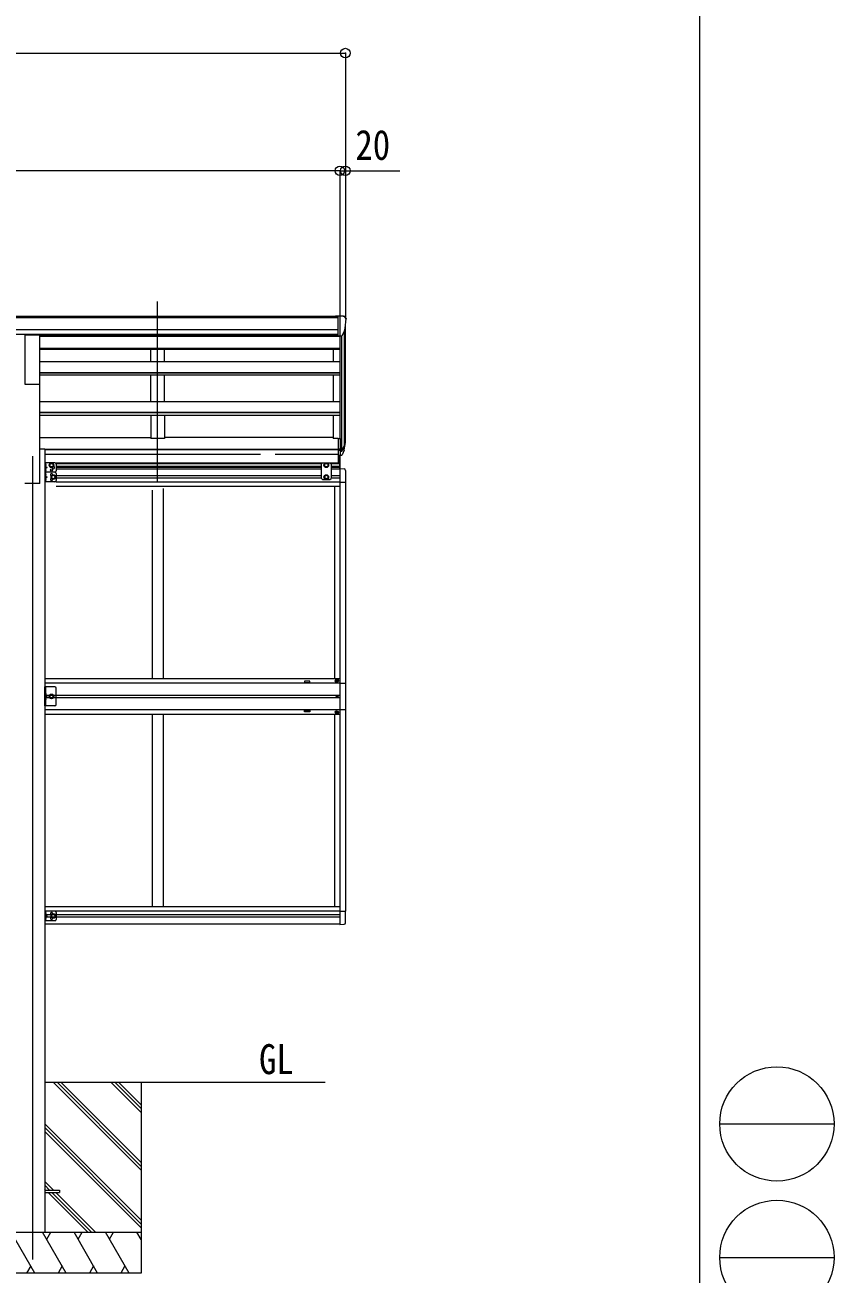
# Model space of a CAD drawing. Units: millimetres at full size, sheet at 1:35; details may follow other scales. Extents: x -9783 to 9892, y -6828 to 6752.
# Drawn here: x 6919 to 9892, y -1814 to 2773 of the extents above; entities that cross this region are included whole.
import ezdxf
from ezdxf.enums import TextEntityAlignment as Align

# ---------------------------------------------------------------- set-up
doc = ezdxf.new("R2010")
doc.units = ezdxf.units.MM
doc.header["$LTSCALE"] = 35
doc.header["$PDMODE"] = 32
doc.header["$PDSIZE"] = 35
for name, color, linetype, lineweight in [('0-0_0', 7, 'Continuous', 9), ('0-1_本体', 4, 'Continuous', 9), ('0-2_部品', 7, 'Continuous', 9), ('0-8_PARTS2', 2, 'Continuous', 9), ('0-A_寸法', 6, 'Continuous', 9), ('1-1_GLASS', 4, 'Continuous', 9), ('1-2_GLASS_SEAL', 7, 'Continuous', 9), ('F-0_240', 7, 'Continuous', 9)]:
    doc.layers.add(name, color=color, linetype=linetype, lineweight=lineweight)
doc.styles.add('ＭＳ ゴシック', font='')
doc.styles.get('ＭＳ ゴシック').set_extended_font_data('MS Gothic')

msp = doc.modelspace()

# ---------------------------------------------------------------- linework, layer by layer
at = {"layer": '0-0_0'}
for p, q in [((8022.11, -1110.56), (6991.31, -1110.56)), ((7346.11, -1433.02), (7023.65, -1110.56)), ((7346.11, -1418.88), (7037.79, -1110.56)), ((7346.11, -1404.74), (7051.93, -1110.56)), ((7346.11, -1220.89), (7235.78, -1110.56)), ((7346.11, -1206.75), (7249.92, -1110.56)), ((7346.11, -1192.61), (7264.07, -1110.56)), ((7346.11, -1110.56), (7346.11, -1810.56)), ((7346.11, -1616.87), (6991.31, -1262.07)), ((7346.11, -1631.01), (6991.31, -1276.21)), ((7346.11, -1645.16), (6991.31, -1290.36)), ((7023.17, -1506.06), (6991.31, -1474.2)), ((7009.03, -1506.06), (6991.31, -1488.35)), ((6994.89, -1506.06), (6991.31, -1502.49)), ((7149.39, -1660.56), (7003.89, -1515.06)), ((7163.53, -1660.56), (7018.03, -1515.06)), ((7177.67, -1660.56), (7032.17, -1515.06)), ((6546.11, -1660.56), (7346.11, -1660.56)), ((6954.96, -1810.56), (6868.35, -1660.56)), ((7070.43, -1810.56), (6983.82, -1660.56)), ((6998.82, -1686.54), (7013.83, -1660.56)), ((7185.9, -1810.56), (7099.29, -1660.56)), ((7114.29, -1686.54), (7129.3, -1660.56)), ((7301.37, -1810.56), (7214.76, -1660.56)), ((7229.76, -1686.54), (7244.76, -1660.56)), ((7346.11, -1688.06), (7330.23, -1660.56)), ((6939.96, -1784.58), (6924.96, -1810.56)), ((7055.43, -1784.58), (7040.43, -1810.56)), ((7170.9, -1784.58), (7155.9, -1810.56)), ((7286.37, -1784.58), (7271.37, -1810.56)), ((7346.11, -1810.56), (6546.11, -1810.56))]:
    msp.add_line(p, q, dxfattribs=at)
at = {"layer": '0-1_本体'}
for p, q in [((8069.61, 1702.42), (2722.61, 1702.42)), ((8069.61, 1697.07), (2722.61, 1697.07)), ((8069.61, 1653.54), (2722.61, 1653.54)), ((8096.11, 1250.3), (8096.11, 1665.67)), ((8069.61, 1635.87), (2722.61, 1635.87)), ((6973.61, 1633.5), (8069.61, 1633.5)), ((6973.61, 1630.35), (8076.11, 1630.35)), ((7381.11, 1630.35), (7381.11, 1633.5)), ((7431.11, 1630.35), (7431.11, 1633.5)), ((8051.11, 1633.5), (8051.11, 1630.35)), ((8076.11, 1631.04), (8076.11, 1254.73)), ((8082.11, 1631.51), (8082.11, 1210.3)), ((8091.83, 1646.87), (8091.83, 1228.3)), ((6973.61, 1586.87), (8076.11, 1586.87)), ((6973.61, 1582.79), (8076.11, 1582.79)), ((7381.11, 1537.64), (7381.11, 1582.79)), ((7431.11, 1537.64), (7431.11, 1582.79)), ((8051.11, 1582.76), (8051.11, 1537.77)), ((6973.61, 1537.64), (8076.11, 1537.64)), ((6973.61, 1089.44), (6973.61, 1502.08)), ((6973.61, 1496.9), (8076.11, 1496.9)), ((6973.61, 1495.41), (8076.11, 1495.41)), ((6973.61, 1488.62), (8076.11, 1488.62)), ((7381.11, 1390.33), (7381.11, 1488.62)), ((7431.11, 1390.33), (7431.11, 1488.62)), ((8051.11, 1488.59), (8051.11, 1390.33)), ((6973.51, 1390.33), (8076.11, 1390.33)), ((6973.45, 1351.12), (8076.11, 1351.12)), ((6973.51, 1339.98), (8076.11, 1339.98)), ((6973.53, 1349.64), (8076.11, 1349.64)), ((7381.11, 1339.98), (7381.11, 1253.91)), ((7431.11, 1339.98), (7431.11, 1253.91)), ((8051.11, 1340.07), (8051.11, 1253.91)), ((6973.38, 1258.71), (7381.11, 1258.71)), ((6973.38, 1258.71), (7381.11, 1258.71)), ((7431.11, 1253.91), (7381.11, 1253.91)), ((8051.11, 1258.71), (7431.11, 1258.71)), ((8069.61, 1253.91), (8051.11, 1253.91)), ((6991.31, 1215.82), (6973.61, 1215.82)), ((6991.31, 1215.82), (6991.31, -1660.56)), ((8069.61, 1214.58), (6991.31, 1214.58)), ((8069.61, 1213.22), (6991.31, 1213.22)), ((7784.11, 1195.84), (6991.31, 1195.84)), ((8069.61, 1195.84), (7838.11, 1195.84)), ((6973.87, 1089.44), (6918.87, 1089.44))]:
    msp.add_line(p, q, dxfattribs=at)
at = {"layer": '0-2_部品'}
for p, q in [((8070.01, 1704.02), (8060.01, 1703.93)), ((8060.01, 1702.42), (8060.01, 1703.93)), ((8070.01, 1632.04), (8070.01, 1704.02)), ((8088.51, 1704.02), (8070.01, 1704.02)), ((8076.51, 1631.04), (8076.51, 1704.02)), ((8088.51, 1704.02), (8090.84, 1703.88)), ((8091.6, 1703.45), (8095.67, 1697.65)), ((8098.51, 1694.65), (8098.51, 1694.02)), ((6974.01, 1634.15), (6919.01, 1634.15)), ((6919.01, 1453.22), (6919.01, 1634.15)), ((6974.01, 1453.22), (6974.01, 1634.15)), ((8070.01, 1632.04), (8076.51, 1632.04)), ((8076.51, 1631.04), (8081.72, 1631.36)), ((8084.14, 1632.85), (8093.41, 1648.92)), ((6974.01, 1453.22), (6919.01, 1453.22)), ((8070.01, 1254.73), (8070.01, 1193.67)), ((8070.01, 1254.73), (8076.51, 1254.73)), ((8076.51, 1254.73), (8076.51, 1192.85)), ((8070.01, 1216.42), (8076.51, 1216.42)), ((8070.01, 1211.02), (8076.51, 1211.02)), ((8070.01, 1193.67), (8076.51, 1193.67)), ((8076.51, 1210.02), (8081.65, 1210.02)), ((8076.51, 1208.02), (8081.36, 1208.02)), ((8076.51, 1192.85), (8081.36, 1192.85)), ((8082.95, 1210.77), (8092.7, 1229.19)), ((8094.12, 1228.69), (8083.96, 1209.52)), ((8091.53, 1211.84), (8083.96, 1194.35))]:
    msp.add_line(p, q, dxfattribs=at)
at = {"layer": '0-2_部品', "color": 4}
for p, q in [((6991.31, -1506.06), (7046.11, -1506.06)), ((7046.11, -1506.06), (7046.11, -1515.06)), ((6991.31, -1515.06), (7046.11, -1515.06))]:
    msp.add_line(p, q, dxfattribs=at)
at = {"layer": '0-2_部品'}
for centre, radius, start, end in [((8090.78, 1702.88), 1, 35, 86.5), ((8095.51, 1694.65), 3, 0, 87), ((7896.51, 1694.02), 202, 347.09739, 0), ((8081.54, 1634.35), 3, 273.5, 330), ((7963.29, 1247.92), 133.22, 344.28698, 356.72013), ((8008.56, 1255.14), 88.05, 342.78929, 2.77608), ((8007.85, 1250.86), 89.07, 345.58812, 5.50424), ((8081.36, 1211.02), 3, 270, 330), ((8081.36, 1195.85), 3, 270, 330), ((8081.65, 1211.52), 1.5, 270, 330)]:
    msp.add_arc(centre, radius, start, end, dxfattribs=at)
at = {"layer": '0-8_PARTS2'}
for p, q in [((7406.11, 1095.64), (7406.11, 1758.17)), ((6946.11, 1189.44), (6946.11, -1760.56))]:
    msp.add_line(p, q, dxfattribs=at)
at = {"layer": '0-A_寸法'}
for p, q in [((-2663.89, 2670.12), (8096.11, 2670.12)), ((8096.11, 2670.12), (8096.11, 2237.8)), ((8076.11, 2237.8), (2716.11, 2237.8)), ((8076.11, 2237.8), (8076.11, 1692.17)), ((8076.11, 2237.8), (8076.11, 1692.17)), ((8076.11, 2237.8), (8096.11, 2237.8)), ((8096.11, 2237.8), (8096.11, 1692.17)), ((8096.11, 2237.8), (8296.11, 2237.8))]:
    msp.add_line(p, q, dxfattribs=at)
for p in [(8096.11, 2670.12), (8076.11, 2237.8), (8076.11, 2237.8), (8096.11, 2237.8)]:
    msp.add_point(p, dxfattribs=at)
at = {"layer": '1-1_GLASS'}
for p, q in [((8011.61, 1164.33), (7033.31, 1164.33)), ((8008.61, 1160.83), (7033.31, 1160.83)), ((8008.61, 1151.83), (7033.31, 1151.83)), ((8008.61, 1148.33), (7033.31, 1148.33)), ((8076.11, 1164.33), (8040.61, 1164.33)), ((8076.11, 1160.83), (8043.61, 1160.83)), ((8076.11, 1151.83), (8043.61, 1151.83)), ((8076.11, 1148.33), (8043.61, 1148.33)), ((7033.31, 1143.33), (8008.61, 1143.33)), ((8008.61, 1117.33), (7033.31, 1117.33)), ((8008.61, 1108.33), (7033.31, 1108.33)), ((7834.21, 1117.33), (7834.02, 1117.33)), ((7834.2, 1108.33), (7834.03, 1108.33)), ((8043.61, 1143.33), (8076.11, 1143.33)), ((8076.11, 1117.33), (8043.61, 1117.33)), ((8076.11, 1108.33), (8043.61, 1108.33)), ((8076.11, 1143.82), (8076.11, -529.67)), ((7033.31, 1094.83), (8076.11, 1094.83)), ((7033.31, 1078.83), (8076.11, 1078.83)), ((7386.11, 1065.17), (7386.11, 371.33)), ((7426.11, 1070.72), (7426.11, 371.33)), ((8056.11, 1079.33), (8056.11, 371.33)), ((8096.11, 1094.63), (8096.11, 355.83)), ((8076.11, 371.33), (6991.31, 371.33)), ((8076.11, 355.83), (6991.31, 355.83)), ((6991.31, 311.33), (8076.11, 311.33)), ((8076.11, 302.33), (6991.31, 302.33)), ((8076.11, 257.83), (6991.31, 257.83)), ((6991.31, 242.33), (8076.11, 242.33)), ((7386.11, 242.33), (7386.11, -465.17)), ((7426.11, 242.33), (7426.11, -465.17)), ((8056.11, 242.33), (8056.11, -465.17)), ((8096.11, 257.83), (8096.11, -480.98)), ((8076.11, -465.17), (6991.31, -465.17)), ((8076.11, -481.17), (6991.31, -481.17)), ((8076.11, -494.67), (6991.31, -494.67)), ((8076.11, -503.67), (6991.31, -503.67)), ((8076.11, -529.67), (6991.31, -529.67))]:
    msp.add_line(p, q, dxfattribs=at)
for points in [[(7946.11, 357.83), (7966.11, 357.83), (7966.11, 362.83), (7946.11, 362.83)], [(7946.11, 255.83), (7966.11, 255.83), (7966.11, 250.83), (7946.11, 250.83)]]:
    msp.add_lwpolyline(points, close=True, dxfattribs=at)
at = {"layer": '1-2_GLASS_SEAL'}
for p, q in [((8070.61, 1164.33), (8070.61, 1193.67)), ((8076.11, 1143.82), (8076.11, 1193.67)), ((8077.61, 1143.82), (8077.61, 1192.85)), ((7028.31, 1165.33), (6991.31, 1165.33)), ((6991.31, 1165.33), (6991.31, 1130.33)), ((6993.43, 1156.83), (6994.06, 1158.01)), ((6993.43, 1156.83), (6994.06, 1155.64)), ((6993.81, 1165.33), (6993.81, 1130.33)), ((6994.31, 1160.83), (6993.81, 1160.74)), ((6993.81, 1160.74), (6993.81, 1152.92)), ((6994.31, 1152.83), (6993.81, 1152.92)), ((6993.81, 1152.83), (7000.81, 1147.83)), ((6994.06, 1158.01), (6996.29, 1159.13)), ((6994.06, 1155.64), (6996.29, 1154.53)), ((6994.31, 1160.83), (6995.11, 1160.69)), ((6994.31, 1152.83), (6994.31, 1160.83)), ((6994.31, 1152.83), (6995.11, 1152.97)), ((7009.81, 1160.08), (7016.31, 1163.83)), ((7009.81, 1152.57), (7009.81, 1160.08)), ((7016.31, 1148.82), (7009.81, 1152.57)), ((7016.31, 1163.83), (7022.81, 1160.08)), ((7022.81, 1152.57), (7016.31, 1148.82)), ((7022.81, 1160.08), (7022.81, 1152.57)), ((7033.31, 1160.33), (7033.31, 1135.33)), ((8012.61, 1165.33), (8008.61, 1161.33)), ((8008.61, 1107.83), (8008.61, 1161.33)), ((8012.61, 1165.33), (8039.61, 1165.33)), ((8026.11, 1163.83), (8019.61, 1160.08)), ((8019.61, 1160.08), (8019.61, 1152.57)), ((8019.61, 1152.57), (8026.11, 1148.82)), ((8032.61, 1160.08), (8026.11, 1163.83)), ((8026.11, 1148.82), (8032.61, 1152.57)), ((8032.61, 1152.57), (8032.61, 1160.08)), ((8039.61, 1165.33), (8043.61, 1161.33)), ((8043.61, 1161.33), (8043.61, 1107.83)), ((7028.31, 1130.33), (6991.31, 1130.33)), ((6991.31, 1130.33), (6991.31, 1095.33)), ((7028.31, 1130.33), (6991.31, 1130.33)), ((6993.43, 1138.83), (6994.06, 1140.01)), ((6993.43, 1138.83), (6994.06, 1137.64)), ((6993.43, 1121.83), (6994.06, 1123.01)), ((6993.43, 1121.83), (6994.06, 1120.64)), ((6993.43, 1103.83), (6994.06, 1105.01)), ((6993.43, 1103.83), (6994.06, 1102.64)), ((6994.31, 1142.83), (6993.81, 1142.74)), ((6993.81, 1142.74), (6993.81, 1134.92)), ((6994.31, 1134.83), (6993.81, 1134.92)), ((6993.81, 1130.33), (6993.81, 1095.33)), ((6994.31, 1125.83), (6993.81, 1125.74)), ((6993.81, 1125.74), (6993.81, 1117.92)), ((6994.31, 1117.83), (6993.81, 1117.92)), ((6993.81, 1117.83), (7000.81, 1112.83)), ((6994.31, 1107.83), (6993.81, 1107.74)), ((6993.81, 1107.74), (6993.81, 1099.92)), ((6994.06, 1140.01), (6996.29, 1141.13)), ((6994.06, 1137.64), (6996.29, 1136.53)), ((6994.06, 1123.01), (6996.29, 1124.13)), ((6994.06, 1120.64), (6996.29, 1119.53)), ((6994.06, 1105.01), (6996.29, 1106.13)), ((6994.06, 1102.64), (6996.29, 1101.53)), ((6994.31, 1142.83), (6995.11, 1142.69)), ((6994.31, 1134.83), (6994.31, 1142.83)), ((6994.31, 1134.83), (6995.11, 1134.97)), ((6994.31, 1125.83), (6995.11, 1125.69)), ((6994.31, 1117.83), (6994.31, 1125.83)), ((6994.31, 1117.83), (6995.11, 1117.97)), ((6994.31, 1107.83), (6995.11, 1107.69)), ((6994.31, 1099.83), (6994.31, 1107.83)), ((7016.81, 1116.58), (7023.31, 1120.33)), ((7016.81, 1109.07), (7016.81, 1116.58)), ((7023.31, 1105.32), (7016.81, 1109.07)), ((7023.31, 1120.33), (7029.81, 1116.58)), ((7029.81, 1109.07), (7023.31, 1105.32)), ((7029.81, 1116.58), (7029.81, 1109.07)), ((7033.31, 1125.33), (7033.31, 1100.33)), ((8012.61, 1103.83), (8008.61, 1107.83)), ((8012.61, 1103.83), (8039.61, 1103.83)), ((8039.61, 1103.83), (8043.61, 1107.83)), ((8076.11, 1143.83), (8091.4, 1143.03)), ((8096.61, 1137.53), (8096.61, 1094.63)), ((7028.31, 1095.33), (6991.31, 1095.33)), ((6994.31, 1099.83), (6993.81, 1099.92)), ((6994.31, 1099.83), (6995.11, 1099.97)), ((8076.11, 1094.63), (8096.61, 1094.63)), ((7028.31, 342.33), (6991.31, 342.33)), ((6993.81, 342.33), (6993.81, 272.33)), ((7033.31, 277.33), (7033.31, 337.33)), ((8063.61, 365.33), (8062.61, 365.33)), ((8066.61, 364.33), (8067.61, 364.33)), ((6994.31, 312.33), (6993.81, 312.42)), ((6993.81, 312.33), (7000.81, 307.33)), ((6993.81, 307.33), (7000.81, 307.33)), ((6993.81, 302.33), (7000.81, 307.33)), ((6994.31, 294.33), (6993.81, 294.42)), ((6994.31, 320.33), (6995.11, 320.19)), ((6994.31, 312.33), (6995.11, 312.47)), ((6994.31, 302.33), (6995.11, 302.19)), ((6994.31, 294.33), (6995.11, 294.47)), ((8064.88, 306.42), (8064.06, 306.42)), ((8067.34, 307.24), (8068.16, 307.24)), ((8063.61, 248.33), (8062.61, 248.33)), ((8066.61, 249.33), (8067.61, 249.33)), ((6991.31, -481.67), (6991.31, -516.67)), ((7028.31, -481.67), (6991.31, -481.67)), ((6993.81, -481.67), (6993.81, -516.67)), ((6994.31, -494.17), (6993.81, -494.08)), ((6993.81, -499.17), (7000.81, -499.17)), ((6994.31, -486.17), (6995.11, -486.31)), ((6994.31, -494.17), (6995.11, -494.03)), ((6994.31, -504.17), (6995.11, -504.31)), ((7033.31, -486.67), (7033.31, -511.67)), ((8076.11, -480.98), (8096.61, -480.98)), ((8096.61, -523.88), (8096.61, -480.98)), ((7028.31, -516.67), (6991.31, -516.67)), ((6994.31, -512.17), (6993.81, -512.08)), ((6994.31, -512.17), (6995.11, -512.03)), ((8076.11, -530.18), (8091.4, -529.38))]:
    msp.add_line(p, q, dxfattribs=at)
for points in [[(6993.81, 1147.83), (7000.81, 1147.83), (6993.81, 1142.83)], [(6993.81, 1112.83), (7000.81, 1112.83), (6993.81, 1107.83)], [(8019.61, 1109.07), (8019.61, 1116.58), (8026.11, 1120.33)], [(8032.61, 1109.07), (8026.11, 1105.32), (8019.61, 1109.07)], [(8026.11, 1120.33), (8032.61, 1116.58), (8032.61, 1109.07)], [(8065.61, 366.33), (8065.61, 367.33), (8064.61, 367.33), (8064.61, 366.33)], [(7028.31, 272.33), (6991.31, 272.33), (6991.31, 342.33)], [(8062.61, 365.33), (8062.61, 364.33), (8063.61, 364.33)], [(8064.61, 363.33), (8064.61, 362.33), (8065.61, 362.33), (8065.61, 363.33)], [(8067.61, 364.33), (8067.61, 365.33), (8066.61, 365.33)], [(8076.11, 355.83), (8096.81, 355.83), (8096.81, 257.83), (8076.11, 257.83)], [(6993.43, 316.33), (6994.06, 317.51), (6996.29, 318.63)], [(6993.43, 316.33), (6994.06, 315.14), (6996.29, 314.03)], [(6993.43, 298.33), (6994.06, 299.51), (6996.29, 300.63)], [(6993.43, 298.33), (6994.06, 297.14), (6996.29, 296.03)], [(6994.31, 312.33), (6994.31, 320.33), (6993.81, 320.24), (6993.81, 312.42)], [(6994.31, 294.33), (6994.31, 302.33), (6993.81, 302.24), (6993.81, 294.42)], [(8064.06, 306.42), (8064.06, 307.24), (8064.88, 307.24)], [(8065.7, 308.06), (8065.7, 308.88), (8066.52, 308.88), (8066.52, 308.06)], [(8066.52, 305.6), (8066.52, 304.78), (8065.7, 304.78), (8065.7, 305.6)], [(8068.16, 307.24), (8068.16, 306.42), (8067.34, 306.42)], [(8062.61, 248.33), (8062.61, 249.33), (8063.61, 249.33)], [(8064.61, 250.33), (8064.61, 251.33), (8065.61, 251.33), (8065.61, 250.33)], [(8065.61, 247.33), (8065.61, 246.33), (8064.61, 246.33), (8064.61, 247.33)], [(8067.61, 249.33), (8067.61, 248.33), (8066.61, 248.33)], [(6993.43, -490.17), (6994.06, -488.99), (6996.29, -487.87)], [(6993.43, -490.17), (6994.06, -491.36), (6996.29, -492.47)], [(6994.31, -494.17), (6994.31, -486.17), (6993.81, -486.26), (6993.81, -494.08)], [(6993.81, -494.17), (7000.81, -499.17), (6993.81, -504.17)], [(6994.31, -512.17), (6994.31, -504.17), (6993.81, -504.26), (6993.81, -512.08)], [(6993.43, -508.17), (6994.06, -506.99), (6996.29, -505.87)], [(6993.43, -508.17), (6994.06, -509.36), (6996.29, -510.47)]]:
    msp.add_lwpolyline(points, dxfattribs=at)
for points in [[(7008.81, 307.33), (7012.56, 300.83), (7020.07, 300.83), (7023.82, 307.33), (7020.07, 313.83), (7012.56, 313.83)], [(7023.31, -506.68), (7016.81, -502.93), (7016.81, -495.42), (7023.31, -491.67), (7029.81, -495.42), (7029.81, -502.93)]]:
    msp.add_lwpolyline(points, close=True, dxfattribs=at)
for centre, radius in [((7016.31, 1156.33), 8.5), ((7016.31, 1156.33), 7.5), ((7016.31, 1156.33), 6.5), ((8026.11, 1156.33), 8.5), ((8026.11, 1156.33), 7.5), ((8026.11, 1156.33), 6.5), ((7016.31, 1139.33), 4.25), ((7023.31, 1112.83), 8.5), ((7023.31, 1112.83), 7.5), ((7023.31, 1112.83), 6.5), ((8026.11, 1112.83), 8.5), ((8026.11, 1112.83), 7.5), ((8026.11, 1112.83), 6.5), ((8065.11, 364.83), 5.9), ((7016.31, 307.33), 8.5), ((7016.31, 307.33), 7.5), ((7016.31, 307.33), 6.5), ((7016.31, 307.33), 5.5), ((8066.11, 306.83), 3.75), ((8065.11, 248.83), 5.9), ((7023.31, -499.17), 8.5), ((7023.31, -499.17), 7.5), ((7023.31, -499.17), 6.5)]:
    msp.add_circle(centre, radius, dxfattribs=at)
for centre, radius, start, end in [((6994.96, 1159.8), 0.9, 32.05588, 80), ((6994.96, 1153.86), 0.9, 280, 327.94412), ((6990.21, 1156.83), 6.5, 327.94412, 32.05588), ((7023.31, 1147.83), 4.25, 173.70569, 85.23923), ((7028.31, 1160.33), 5, 0, 90), ((6994.96, 1141.8), 0.9, 32.05588, 80), ((6994.96, 1135.86), 0.9, 280, 327.94412), ((6994.96, 1124.8), 0.9, 32.05588, 80), ((6994.96, 1118.86), 0.9, 280, 327.94412), ((6994.96, 1106.8), 0.9, 32.05588, 80), ((6990.21, 1138.83), 6.5, 327.94412, 32.05588), ((6990.21, 1121.83), 6.5, 327.94412, 32.05588), ((6990.21, 1103.83), 6.5, 327.94412, 32.05588), ((7016.31, 1121.33), 4.25, 353.70569, 265.23923), ((7016.31, 1104.33), 4.25, 94.76077, 6.29431), ((7028.31, 1135.33), 5, 270, 0), ((7028.31, 1125.33), 5, 0, 90), ((8091.11, 1137.53), 5.5, 0, 87), ((6994.96, 1100.86), 0.9, 280, 327.94412), ((7028.31, 1100.33), 5, 270, 0), ((7028.31, 337.33), 5, 0, 90), ((8063.61, 366.33), 1, 270, 0), ((8063.61, 363.33), 1, 0, 90), ((8066.61, 366.33), 1, 180, 270), ((8066.61, 363.33), 1, 90, 180), ((6994.96, 319.3), 0.9, 32.05588, 80), ((6994.96, 313.36), 0.9, 280, 327.94412), ((6994.96, 301.3), 0.9, 32.05588, 80), ((6994.96, 295.36), 0.9, 280, 327.94412), ((6990.21, 316.33), 6.5, 327.94412, 32.05588), ((6990.21, 298.33), 6.5, 327.94412, 32.05588), ((7028.31, 277.33), 5, 270, 0), ((8064.88, 308.06), 0.82, 270, 0), ((8064.88, 305.6), 0.82, 0, 90), ((8067.34, 308.06), 0.82, 180, 270), ((8067.34, 305.6), 0.82, 90, 180), ((8063.61, 250.33), 1, 270, 0), ((8063.61, 247.33), 1, 0, 90), ((8066.61, 250.33), 1, 180, 270), ((8066.61, 247.33), 1, 90, 180), ((6994.96, -487.2), 0.9, 32.05588, 80), ((6994.96, -493.14), 0.9, 280, 327.94412), ((6994.96, -505.2), 0.9, 32.05588, 80), ((6990.21, -490.17), 6.5, 327.94412, 32.05588), ((7016.31, -490.67), 4.25, 353.70569, 265.23923), ((7016.31, -507.67), 4.25, 94.76077, 6.29431), ((7028.31, -486.67), 5, 0, 90), ((6994.96, -511.14), 0.9, 280, 327.94412), ((6990.21, -508.17), 6.5, 327.94412, 32.05588), ((7028.31, -511.67), 5, 270, 0), ((8091.11, -523.88), 5.5, 273, 0)]:
    msp.add_arc(centre, radius, start, end, dxfattribs=at)
at = {"layer": 'F-0_240', "color": 5}
msp.add_line((9396.97, 6751.9), (9396.97, -6828.1), dxfattribs=at)
at = {"layer": 'F-0_240', "color": 4}
for p, q in [((9471.77, -1263.1), (9891.77, -1263.1)), ((9471.77, -1753.1), (9891.77, -1753.1))]:
    msp.add_line(p, q, dxfattribs=at)
for centre in [(9681.77, -1263.1), (9681.77, -1753.1)]:
    msp.add_circle(centre, 210, dxfattribs=at)

# ---------------------------------------------------------------- texts
at = {"layer": '0-0_0', "style": 'ＭＳ ゴシック', "width": 0.85}
msp.add_text('GL', height=110, dxfattribs=at).set_placement((7778.93, -1113), align=Align.BOTTOM_LEFT)
at = {"layer": '0-A_寸法', "color": 7, "style": 'ＭＳ ゴシック', "width": 0.85}
msp.add_text('20', height=110.3, dxfattribs=at).set_placement((8133.11, 2244.8), align=Align.BOTTOM_LEFT)

doc.saveas('drawing.dxf')
